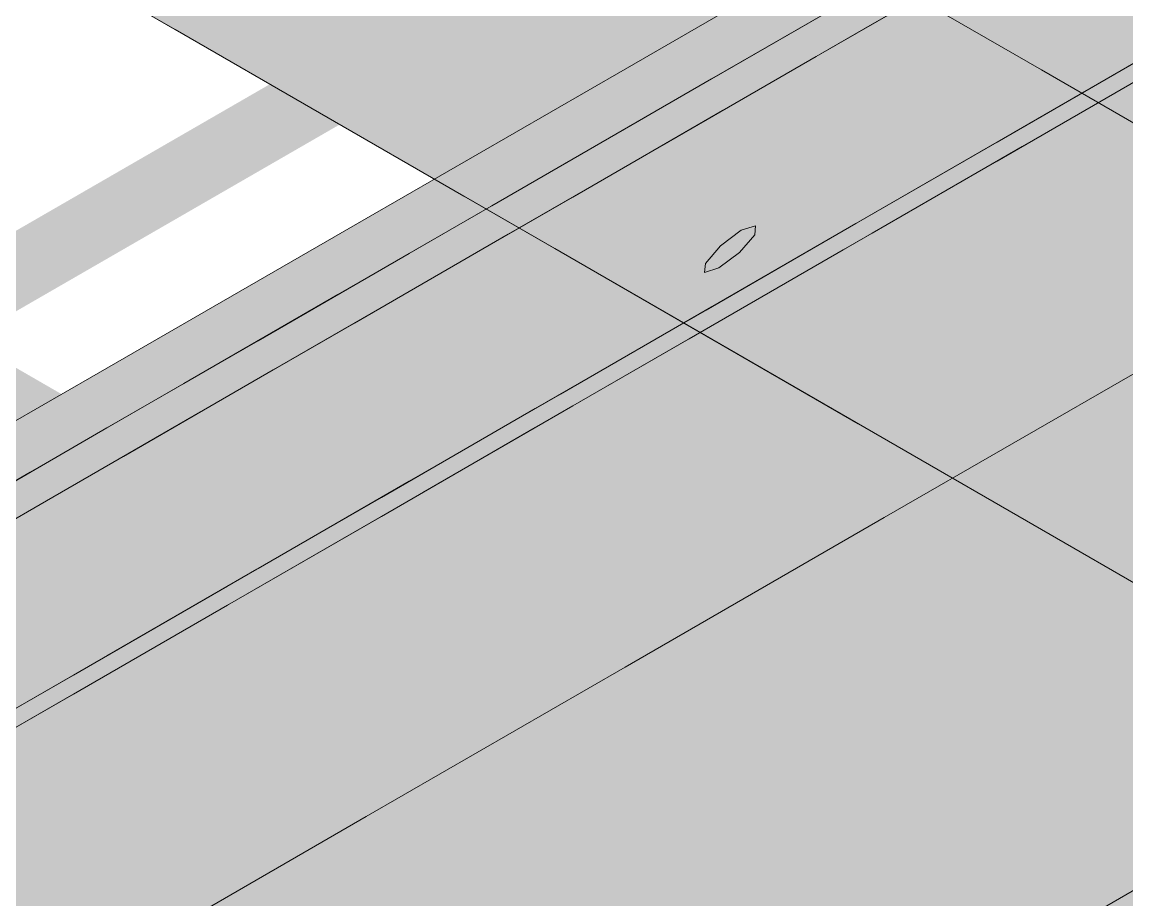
# Model space of a CAD drawing. Header units: metres. Extents: x 349021 to 349543, y 9281040 to 9281959.
# Drawn here: x 349206.9577 to 349207.1423, y 9281044.3461 to 9281044.4928 of the extents above; entities that cross this region are included whole.
import ezdxf

# ---------------------------------------------------------------- set-up
doc = ezdxf.new("R2010")
doc.units = ezdxf.units.M
doc.header["$LTSCALE"] = 0.25
doc.layers.add('ISO-3D', color=7, linetype='CONTINUOUS', lineweight=13)
doc.layers.add('ISO-3D-ARISTAS', color=250, linetype='CONTINUOUS', lineweight=13)

msp = doc.modelspace()

# ---------------------------------------------------------------- linework, layer by layer
at = {"layer": 'ISO-3D', "true_color": 0x8e8d88}
for points in [[(349207.1451, 9281044.485), (349207.10179, 9281044.46), (349207.1451, 9281044.535), (349207.10179, 9281044.51)], [(349206.9833, 9281044.49159), (349206.95918, 9281044.50552), (349206.9833, 9281044.51659), (349206.95918, 9281044.53052)], [(349207.03155, 9281044.48873), (349207.00743, 9281044.50266), (349207.03155, 9281044.51373), (349207.00743, 9281044.52766)], [(349207.0798, 9281044.48587), (349207.05568, 9281044.4998), (349207.0798, 9281044.5127), (349207.05568, 9281044.52663)], [(349207.00743, 9281044.47766), (349206.9833, 9281044.49159), (349207.00743, 9281044.50266), (349206.9833, 9281044.51659)], [(349207.05568, 9281044.4748), (349207.03155, 9281044.48873), (349207.05568, 9281044.4998), (349207.03155, 9281044.51373)], [(349207.10393, 9281044.47194), (349207.0798, 9281044.48587), (349207.10393, 9281044.49877), (349207.0798, 9281044.5127)], [(349207.10179, 9281044.46), (349207.05849, 9281044.435), (349207.10179, 9281044.51), (349207.05849, 9281044.485)], [(349207.03155, 9281044.46373), (349207.00743, 9281044.47766), (349207.03155, 9281044.48873), (349207.00743, 9281044.50266)], [(349207.0798, 9281044.46087), (349207.05568, 9281044.4748), (349207.0798, 9281044.48587), (349207.05568, 9281044.4998)], [(349207.12805, 9281044.45802), (349207.10393, 9281044.47194), (349207.12805, 9281044.48484), (349207.10393, 9281044.49877)], [(349207.05568, 9281044.4498), (349207.03155, 9281044.46373), (349207.05568, 9281044.4748), (349207.03155, 9281044.48873)], [(349207.05849, 9281044.435), (349207.01519, 9281044.41), (349207.05849, 9281044.485), (349207.01519, 9281044.46)], [(349207.10393, 9281044.44694), (349207.0798, 9281044.46087), (349207.10393, 9281044.47194), (349207.0798, 9281044.48587)], [(349207.1451, 9281044.435), (349207.10179, 9281044.41), (349207.1451, 9281044.485), (349207.10179, 9281044.46)], [(349207.15218, 9281044.44409), (349207.12805, 9281044.45802), (349207.15218, 9281044.47091), (349207.12805, 9281044.48484)], [(349207.0798, 9281044.43587), (349207.05568, 9281044.4498), (349207.0798, 9281044.46087), (349207.05568, 9281044.4748)], [(349207.12805, 9281044.43302), (349207.10393, 9281044.44694), (349207.12805, 9281044.45802), (349207.10393, 9281044.47194)], [(349207.10393, 9281044.42194), (349207.0798, 9281044.43587), (349207.10393, 9281044.44694), (349207.0798, 9281044.46087)], [(349207.01519, 9281044.41), (349206.97189, 9281044.385), (349207.01519, 9281044.46), (349206.97189, 9281044.435)], [(349207.10179, 9281044.41), (349207.05849, 9281044.385), (349207.10179, 9281044.46), (349207.05849, 9281044.435)], [(349207.15218, 9281044.41909), (349207.12805, 9281044.43302), (349207.15218, 9281044.44409), (349207.12805, 9281044.45802)], [(349207.12805, 9281044.40802), (349207.10393, 9281044.42194), (349207.12805, 9281044.43302), (349207.10393, 9281044.44694)], [(349206.97189, 9281044.385), (349206.92859, 9281044.36), (349206.97189, 9281044.435), (349206.92859, 9281044.41)], [(349207.05849, 9281044.385), (349207.01519, 9281044.36), (349207.05849, 9281044.435), (349207.01519, 9281044.41)], [(349207.1451, 9281044.4169), (349207.10179, 9281044.3919), (349207.1451, 9281044.435), (349207.10179, 9281044.41)], [(349207.1451, 9281044.385), (349207.10179, 9281044.36), (349207.1451, 9281044.435), (349207.10179, 9281044.41)], [(349207.15218, 9281044.39409), (349207.12805, 9281044.40802), (349207.15218, 9281044.41909), (349207.12805, 9281044.43302)], [(349207.1451, 9281044.37595), (349207.10179, 9281044.35095), (349207.1451, 9281044.4169), (349207.10179, 9281044.3919)], [(349207.01519, 9281044.36), (349206.97189, 9281044.335), (349207.01519, 9281044.41), (349206.97189, 9281044.385)], [(349207.10179, 9281044.3919), (349207.05849, 9281044.3669), (349207.10179, 9281044.41), (349207.05849, 9281044.385)], [(349207.10179, 9281044.36), (349207.05849, 9281044.335), (349207.10179, 9281044.41), (349207.05849, 9281044.385)], [(349207.10179, 9281044.35095), (349207.05849, 9281044.32595), (349207.10179, 9281044.3919), (349207.05849, 9281044.3669)], [(349206.97189, 9281044.335), (349206.92859, 9281044.31), (349206.97189, 9281044.385), (349206.92859, 9281044.36)], [(349207.05849, 9281044.3669), (349207.01519, 9281044.3419), (349207.05849, 9281044.385), (349207.01519, 9281044.36)], [(349207.05849, 9281044.335), (349207.01519, 9281044.31), (349207.05849, 9281044.385), (349207.01519, 9281044.36)], [(349207.1451, 9281044.335), (349207.10179, 9281044.31), (349207.1451, 9281044.385), (349207.10179, 9281044.36)], [(349207.1451, 9281044.335), (349207.10179, 9281044.31), (349207.1451, 9281044.37595), (349207.10179, 9281044.35095)], [(349207.05849, 9281044.32595), (349207.01519, 9281044.30095), (349207.05849, 9281044.3669), (349207.01519, 9281044.3419)], [(349207.01519, 9281044.3419), (349206.97189, 9281044.3169), (349207.01519, 9281044.36), (349206.97189, 9281044.335)], [(349207.01519, 9281044.31), (349206.97189, 9281044.285), (349207.01519, 9281044.36), (349206.97189, 9281044.335)], [(349207.10179, 9281044.31), (349207.05849, 9281044.285), (349207.10179, 9281044.36), (349207.05849, 9281044.335)], [(349207.10179, 9281044.31), (349207.05849, 9281044.285), (349207.10179, 9281044.35095), (349207.05849, 9281044.32595)], [(349207.14785, 9281044.31531), (349207.10454, 9281044.29031), (349207.14785, 9281044.35024), (349207.10454, 9281044.32524)]]:
    msp.add_solid(points, dxfattribs=at)
at = {"layer": 'ISO-3D', "true_color": 0x22252b}
for points in [[(349207.1487, 9281044.50645), (349207.12345, 9281044.49186), (349207.1487, 9281044.52391), (349207.12345, 9281044.50932)], [(349207.14985, 9281044.50393), (349207.12482, 9281044.48948), (349207.14985, 9281044.52139), (349207.12482, 9281044.50694)], [(349207.12345, 9281044.49186), (349207.09819, 9281044.47728), (349207.12345, 9281044.50932), (349207.09819, 9281044.49474)], [(349207.12482, 9281044.48948), (349207.09979, 9281044.47503), (349207.12482, 9281044.50694), (349207.09979, 9281044.49249)], [(349207.1487, 9281044.48898), (349207.12345, 9281044.4744), (349207.1487, 9281044.50645), (349207.12345, 9281044.49186)], [(349207.14985, 9281044.48647), (349207.12482, 9281044.47202), (349207.14985, 9281044.50393), (349207.12482, 9281044.48948)], [(349207.09819, 9281044.49474), (349207.07293, 9281044.48016), (349207.09819, 9281044.49792), (349207.07293, 9281044.48333)], [(349207.09819, 9281044.47728), (349207.07293, 9281044.4627), (349207.09819, 9281044.49474), (349207.07293, 9281044.48016)], [(349207.09979, 9281044.47503), (349207.07476, 9281044.46058), (349207.09979, 9281044.49249), (349207.07476, 9281044.47804)], [(349207.12345, 9281044.4744), (349207.09819, 9281044.45982), (349207.12345, 9281044.49186), (349207.09819, 9281044.47728)], [(349207.12482, 9281044.47202), (349207.09979, 9281044.45757), (349207.12482, 9281044.48948), (349207.09979, 9281044.47503)], [(349207.14637, 9281044.48446), (349207.12065, 9281044.46961), (349207.14637, 9281044.48764), (349207.12065, 9281044.47279)], [(349207.07293, 9281044.48016), (349207.04767, 9281044.46557), (349207.07293, 9281044.48333), (349207.04767, 9281044.46875)], [(349207.07293, 9281044.4627), (349207.04767, 9281044.44811), (349207.07293, 9281044.48016), (349207.04767, 9281044.46557)], [(349207.07476, 9281044.46058), (349207.04973, 9281044.44613), (349207.07476, 9281044.47804), (349207.04973, 9281044.46359)], [(349207.09819, 9281044.45982), (349207.07293, 9281044.44523), (349207.09819, 9281044.47728), (349207.07293, 9281044.4627)], [(349207.09979, 9281044.45757), (349207.07476, 9281044.44312), (349207.09979, 9281044.47503), (349207.07476, 9281044.46058)], [(349207.12065, 9281044.46961), (349207.09492, 9281044.45476), (349207.12065, 9281044.47279), (349207.09492, 9281044.45793)], [(349207.04767, 9281044.46557), (349207.02241, 9281044.45099), (349207.04767, 9281044.46875), (349207.02241, 9281044.45417)], [(349207.04767, 9281044.44811), (349207.02241, 9281044.43353), (349207.04767, 9281044.46557), (349207.02241, 9281044.45099)], [(349207.04973, 9281044.44613), (349207.0247, 9281044.43168), (349207.04973, 9281044.46359), (349207.0247, 9281044.44914)], [(349207.07293, 9281044.44523), (349207.04767, 9281044.43065), (349207.07293, 9281044.4627), (349207.04767, 9281044.44811)], [(349207.07476, 9281044.44312), (349207.04973, 9281044.42867), (349207.07476, 9281044.46058), (349207.04973, 9281044.44613)], [(349207.09492, 9281044.45476), (349207.0692, 9281044.43991), (349207.09492, 9281044.45793), (349207.0692, 9281044.44308)], [(349207.02241, 9281044.45099), (349206.99715, 9281044.43641), (349207.02241, 9281044.45417), (349206.99715, 9281044.43958)], [(349207.02241, 9281044.43353), (349206.99715, 9281044.41895), (349207.02241, 9281044.45099), (349206.99715, 9281044.43641)], [(349207.0247, 9281044.43168), (349206.99967, 9281044.41723), (349207.0247, 9281044.44914), (349206.99967, 9281044.43469)], [(349207.04767, 9281044.43065), (349207.02241, 9281044.41607), (349207.04767, 9281044.44811), (349207.02241, 9281044.43353)], [(349207.04973, 9281044.42867), (349207.0247, 9281044.41421), (349207.04973, 9281044.44613), (349207.0247, 9281044.43168)], [(349207.0692, 9281044.43991), (349207.04347, 9281044.42505), (349207.0692, 9281044.44308), (349207.04347, 9281044.42823)], [(349206.99715, 9281044.43641), (349206.97189, 9281044.42182), (349206.99715, 9281044.43958), (349206.97189, 9281044.425)], [(349206.99715, 9281044.41895), (349206.97189, 9281044.40436), (349206.99715, 9281044.43641), (349206.97189, 9281044.42182)], [(349206.99967, 9281044.41723), (349206.97464, 9281044.40277), (349206.99967, 9281044.43469), (349206.97464, 9281044.42024)], [(349207.02241, 9281044.41607), (349206.99715, 9281044.40148), (349207.02241, 9281044.43353), (349206.99715, 9281044.41895)], [(349207.0247, 9281044.41421), (349206.99967, 9281044.39976), (349207.0247, 9281044.43168), (349206.99967, 9281044.41723)], [(349207.04347, 9281044.42505), (349207.01775, 9281044.4102), (349207.04347, 9281044.42823), (349207.01775, 9281044.41338)], [(349206.97189, 9281044.42182), (349206.94663, 9281044.40724), (349206.97189, 9281044.425), (349206.94663, 9281044.41042)], [(349206.97189, 9281044.40436), (349206.94663, 9281044.38978), (349206.97189, 9281044.42182), (349206.94663, 9281044.40724)], [(349206.97464, 9281044.40277), (349206.94961, 9281044.38832), (349206.97464, 9281044.42024), (349206.94961, 9281044.40579)], [(349206.99715, 9281044.40148), (349206.97189, 9281044.3869), (349206.99715, 9281044.41895), (349206.97189, 9281044.40436)], [(349206.99967, 9281044.39976), (349206.97464, 9281044.38531), (349206.99967, 9281044.41723), (349206.97464, 9281044.40277)], [(349207.01775, 9281044.4102), (349206.99202, 9281044.39535), (349207.01775, 9281044.41338), (349206.99202, 9281044.39852)], [(349206.97189, 9281044.3869), (349206.94663, 9281044.37232), (349206.97189, 9281044.40436), (349206.94663, 9281044.38978)], [(349206.97464, 9281044.38531), (349206.94961, 9281044.37086), (349206.97464, 9281044.40277), (349206.94961, 9281044.38832)], [(349206.99202, 9281044.39535), (349206.9663, 9281044.3805), (349206.99202, 9281044.39852), (349206.9663, 9281044.38367)], [(349206.9663, 9281044.3805), (349206.94057, 9281044.36564), (349206.9663, 9281044.38367), (349206.94057, 9281044.36882)]]:
    msp.add_solid(points, dxfattribs=at)
at = {"layer": 'ISO-3D', "true_color": 0xb0aea8}
for points in [[(349207.20283, 9281044.50167), (349207.15953, 9281044.47667), (349207.17396, 9281044.51833), (349207.13066, 9281044.49333)], [(349207.13066, 9281044.49333), (349207.08736, 9281044.46833), (349207.10179, 9281044.51), (349207.05849, 9281044.485)], [(349207.15953, 9281044.47667), (349207.11623, 9281044.45167), (349207.13066, 9281044.49333), (349207.08736, 9281044.46833)], [(349207.08736, 9281044.46833), (349207.04406, 9281044.44333), (349207.05849, 9281044.485), (349207.01519, 9281044.46)], [(349207.1884, 9281044.46), (349207.1451, 9281044.435), (349207.15953, 9281044.47667), (349207.11623, 9281044.45167)], [(349207.11623, 9281044.45167), (349207.07293, 9281044.42667), (349207.08736, 9281044.46833), (349207.04406, 9281044.44333)], [(349207.04406, 9281044.44333), (349207.00076, 9281044.41833), (349207.01519, 9281044.46), (349206.97189, 9281044.435)], [(349207.1451, 9281044.435), (349207.10179, 9281044.41), (349207.11623, 9281044.45167), (349207.07293, 9281044.42667)], [(349207.07293, 9281044.42667), (349207.02963, 9281044.40167), (349207.04406, 9281044.44333), (349207.00076, 9281044.41833)], [(349207.00076, 9281044.41833), (349206.95746, 9281044.39333), (349206.97189, 9281044.435), (349206.92859, 9281044.41)], [(349207.10179, 9281044.41), (349207.05849, 9281044.385), (349207.07293, 9281044.42667), (349207.02963, 9281044.40167)], [(349207.02963, 9281044.40167), (349206.98632, 9281044.37667), (349207.00076, 9281044.41833), (349206.95746, 9281044.39333)], [(349207.05849, 9281044.385), (349207.01519, 9281044.36), (349207.02963, 9281044.40167), (349206.98632, 9281044.37667)], [(349206.98632, 9281044.37667), (349206.94302, 9281044.35167), (349206.95746, 9281044.39333), (349206.91416, 9281044.36833)], [(349207.01519, 9281044.36), (349206.97189, 9281044.335), (349206.98632, 9281044.37667), (349206.94302, 9281044.35167)], [(349207.19189, 9281044.34074), (349207.15033, 9281044.31675), (349207.16164, 9281044.3582), (349207.12009, 9281044.33421)], [(349206.97189, 9281044.335), (349206.92859, 9281044.31), (349206.94302, 9281044.35167), (349206.89972, 9281044.32667)]]:
    msp.add_solid(points, dxfattribs=at)
at = {"layer": 'ISO-3D', "true_color": 0x9e9c96}
for points in [[(349207.02135, 9281044.49891), (349206.99598, 9281044.48427), (349206.99598, 9281044.51355), (349206.97062, 9281044.49891)], [(349207.07208, 9281044.49891), (349207.04671, 9281044.48427), (349207.04671, 9281044.51355), (349207.02135, 9281044.49891)], [(349207.12281, 9281044.49891), (349207.09744, 9281044.48427), (349207.09744, 9281044.51355), (349207.07208, 9281044.49891)], [(349207.15276, 9281044.49911), (349207.12805, 9281044.48484), (349207.12864, 9281044.51304), (349207.10393, 9281044.49877)], [(349207.17354, 9281044.49891), (349207.14817, 9281044.48427), (349207.14817, 9281044.51355), (349207.12281, 9281044.49891)], [(349207.04671, 9281044.48427), (349207.02135, 9281044.46962), (349207.02135, 9281044.49891), (349206.99598, 9281044.48427)], [(349207.09744, 9281044.48427), (349207.07208, 9281044.46962), (349207.07208, 9281044.49891), (349207.04671, 9281044.48427)], [(349207.14817, 9281044.48427), (349207.12281, 9281044.46962), (349207.12281, 9281044.49891), (349207.09744, 9281044.48427)], [(349207.17689, 9281044.48518), (349207.15218, 9281044.47091), (349207.15276, 9281044.49911), (349207.12805, 9281044.48484)], [(349207.07208, 9281044.46962), (349207.04671, 9281044.45498), (349207.04671, 9281044.48427), (349207.02135, 9281044.46962)], [(349207.12281, 9281044.46962), (349207.09744, 9281044.45498), (349207.09744, 9281044.48427), (349207.07208, 9281044.46962)], [(349207.17354, 9281044.46962), (349207.14817, 9281044.45498), (349207.14817, 9281044.48427), (349207.12281, 9281044.46962)], [(349207.09744, 9281044.45498), (349207.07208, 9281044.44033), (349207.07208, 9281044.46962), (349207.04671, 9281044.45498)], [(349207.14817, 9281044.45498), (349207.12281, 9281044.44033), (349207.12281, 9281044.46962), (349207.09744, 9281044.45498)], [(349207.12281, 9281044.44033), (349207.09744, 9281044.42569), (349207.09744, 9281044.45498), (349207.07208, 9281044.44033)], [(349207.17354, 9281044.44033), (349207.14817, 9281044.42569), (349207.14817, 9281044.45498), (349207.12281, 9281044.44033)], [(349207.14817, 9281044.42569), (349207.12281, 9281044.41104), (349207.12281, 9281044.44033), (349207.09744, 9281044.42569)], [(349207.17354, 9281044.41104), (349207.14817, 9281044.3964), (349207.14817, 9281044.42569), (349207.12281, 9281044.41104)]]:
    msp.add_solid(points, dxfattribs=at)
at = {"layer": 'ISO-3D', "true_color": 0x2b2e35}
for points in [[(349207.1721, 9281044.50249), (349207.14637, 9281044.48764), (349207.1556, 9281044.51202), (349207.12988, 9281044.49716)], [(349207.12988, 9281044.49716), (349207.10415, 9281044.48231), (349207.11338, 9281044.50669), (349207.08765, 9281044.49184)], [(349207.1721, 9281044.49932), (349207.14637, 9281044.48446), (349207.15698, 9281044.50805), (349207.13125, 9281044.49319)], [(349207.13125, 9281044.49319), (349207.10553, 9281044.47834), (349207.11613, 9281044.50193), (349207.0904, 9281044.48707)], [(349207.14637, 9281044.48764), (349207.12065, 9281044.47279), (349207.12988, 9281044.49716), (349207.10415, 9281044.48231)], [(349207.14637, 9281044.48446), (349207.12065, 9281044.46961), (349207.13125, 9281044.49319), (349207.10553, 9281044.47834)], [(349207.10415, 9281044.48231), (349207.07843, 9281044.46746), (349207.08765, 9281044.49184), (349207.06193, 9281044.47698)], [(349207.10553, 9281044.47834), (349207.0798, 9281044.46349), (349207.0904, 9281044.48707), (349207.06468, 9281044.47222)], [(349207.14985, 9281044.48647), (349207.12482, 9281044.47202), (349207.1471, 9281044.48806), (349207.12207, 9281044.47361)], [(349207.12065, 9281044.47279), (349207.09492, 9281044.45793), (349207.10415, 9281044.48231), (349207.07843, 9281044.46746)], [(349207.12065, 9281044.46961), (349207.09492, 9281044.45476), (349207.10553, 9281044.47834), (349207.0798, 9281044.46349)], [(349207.07843, 9281044.46746), (349207.0527, 9281044.45261), (349207.06193, 9281044.47698), (349207.0362, 9281044.46213)], [(349207.12482, 9281044.47202), (349207.09979, 9281044.45757), (349207.12207, 9281044.47361), (349207.09704, 9281044.45916)], [(349207.0798, 9281044.46349), (349207.05408, 9281044.44864), (349207.06468, 9281044.47222), (349207.03895, 9281044.45737)], [(349207.09492, 9281044.45793), (349207.0692, 9281044.44308), (349207.07843, 9281044.46746), (349207.0527, 9281044.45261)], [(349207.09492, 9281044.45476), (349207.0692, 9281044.43991), (349207.0798, 9281044.46349), (349207.05408, 9281044.44864)], [(349207.0527, 9281044.45261), (349207.02698, 9281044.43775), (349207.0362, 9281044.46213), (349207.01048, 9281044.44728)], [(349207.09979, 9281044.45757), (349207.07476, 9281044.44312), (349207.09704, 9281044.45916), (349207.07201, 9281044.4447)], [(349207.05408, 9281044.44864), (349207.02835, 9281044.43378), (349207.03895, 9281044.45737), (349207.01323, 9281044.44252)], [(349207.0692, 9281044.44308), (349207.04347, 9281044.42823), (349207.0527, 9281044.45261), (349207.02698, 9281044.43775)], [(349207.0692, 9281044.43991), (349207.04347, 9281044.42505), (349207.05408, 9281044.44864), (349207.02835, 9281044.43378)], [(349207.02698, 9281044.43775), (349207.00125, 9281044.4229), (349207.01048, 9281044.44728), (349206.98475, 9281044.43243)], [(349207.07476, 9281044.44312), (349207.04973, 9281044.42867), (349207.07201, 9281044.4447), (349207.04698, 9281044.43025)], [(349207.02835, 9281044.43378), (349207.00263, 9281044.41893), (349207.01323, 9281044.44252), (349206.9875, 9281044.42766)], [(349207.04347, 9281044.42823), (349207.01775, 9281044.41338), (349207.02698, 9281044.43775), (349207.00125, 9281044.4229)], [(349207.04347, 9281044.42505), (349207.01775, 9281044.4102), (349207.02835, 9281044.43378), (349207.00263, 9281044.41893)], [(349207.00125, 9281044.4229), (349206.97553, 9281044.40805), (349206.98475, 9281044.43243), (349206.95903, 9281044.41757)], [(349207.04973, 9281044.42867), (349207.0247, 9281044.41421), (349207.04698, 9281044.43025), (349207.02195, 9281044.4158)], [(349207.00263, 9281044.41893), (349206.9769, 9281044.40408), (349206.9875, 9281044.42766), (349206.96178, 9281044.41281)], [(349207.01775, 9281044.41338), (349206.99202, 9281044.39852), (349207.00125, 9281044.4229), (349206.97553, 9281044.40805)], [(349207.01775, 9281044.4102), (349206.99202, 9281044.39535), (349207.00263, 9281044.41893), (349206.9769, 9281044.40408)], [(349206.97553, 9281044.40805), (349206.9498, 9281044.3932), (349206.95903, 9281044.41757), (349206.9333, 9281044.40272)], [(349207.0247, 9281044.41421), (349206.99967, 9281044.39976), (349207.02195, 9281044.4158), (349206.99692, 9281044.40135)], [(349206.9769, 9281044.40408), (349206.95118, 9281044.38923), (349206.96178, 9281044.41281), (349206.93605, 9281044.39796)], [(349206.99202, 9281044.39852), (349206.9663, 9281044.38367), (349206.97553, 9281044.40805), (349206.9498, 9281044.3932)], [(349206.99202, 9281044.39535), (349206.9663, 9281044.3805), (349206.9769, 9281044.40408), (349206.95118, 9281044.38923)], [(349206.99967, 9281044.39976), (349206.97464, 9281044.38531), (349206.99692, 9281044.40135), (349206.97189, 9281044.3869)], [(349206.9663, 9281044.38367), (349206.94057, 9281044.36882), (349206.9498, 9281044.3932), (349206.92408, 9281044.37834)], [(349206.9663, 9281044.3805), (349206.94057, 9281044.36564), (349206.95118, 9281044.38923), (349206.92545, 9281044.37438)], [(349206.97464, 9281044.38531), (349206.94961, 9281044.37086), (349206.97189, 9281044.3869), (349206.94686, 9281044.37245)]]:
    msp.add_solid(points, dxfattribs=at)
at = {"layer": 'ISO-3D', "true_color": 0x6c452d}
for points in [[(349207.04675, 9281044.48304), (349207.04384, 9281044.48275), (349207.00545, 9281044.50688), (349207.00254, 9281044.5066)], [(349207.04092, 9281044.47294), (349207.04384, 9281044.47322), (349206.99962, 9281044.49678), (349207.00254, 9281044.49707)], [(349207.08806, 9281044.45919), (349207.08514, 9281044.4589), (349207.04675, 9281044.48304), (349207.04384, 9281044.48275)], [(349207.08222, 9281044.44909), (349207.08514, 9281044.44938), (349207.04092, 9281044.47294), (349207.04384, 9281044.47322)], [(349207.12936, 9281044.43535), (349207.12644, 9281044.43506), (349207.08806, 9281044.45919), (349207.08514, 9281044.4589)], [(349206.96015, 9281044.43304), (349206.95724, 9281044.43275), (349206.91885, 9281044.45688), (349206.91593, 9281044.4566)], [(349207.12353, 9281044.42524), (349207.12644, 9281044.42553), (349207.08222, 9281044.44909), (349207.08514, 9281044.44938)], [(349207.17066, 9281044.4115), (349207.16775, 9281044.41121), (349207.12936, 9281044.43535), (349207.12644, 9281044.43506)], [(349207.00145, 9281044.40919), (349206.99854, 9281044.4089), (349206.96015, 9281044.43304), (349206.95724, 9281044.43275)], [(349207.16483, 9281044.4014), (349207.16775, 9281044.40169), (349207.12353, 9281044.42524), (349207.12644, 9281044.42553)], [(349206.99562, 9281044.39909), (349206.99854, 9281044.39938), (349206.95432, 9281044.42294), (349206.95724, 9281044.42322)], [(349207.04276, 9281044.38535), (349207.03984, 9281044.38506), (349207.00145, 9281044.40919), (349206.99854, 9281044.4089)], [(349207.03692, 9281044.37524), (349207.03984, 9281044.37553), (349206.99562, 9281044.39909), (349206.99854, 9281044.39938)], [(349207.08406, 9281044.3615), (349207.08114, 9281044.36121), (349207.04276, 9281044.38535), (349207.03984, 9281044.38506)], [(349207.07823, 9281044.3514), (349207.08114, 9281044.35169), (349207.03692, 9281044.37524), (349207.03984, 9281044.37553)], [(349207.12536, 9281044.33765), (349207.12245, 9281044.33736), (349207.08406, 9281044.3615), (349207.08114, 9281044.36121)], [(349207.11953, 9281044.32755), (349207.12245, 9281044.32784), (349207.07823, 9281044.3514), (349207.08114, 9281044.35169)]]:
    msp.add_solid(points, dxfattribs=at)
at = {"layer": 'ISO-3D', "true_color": 0x5c3b26}
for points in [[(349207.04796, 9281044.48037), (349207.04675, 9281044.48304), (349207.00666, 9281044.50421), (349207.00545, 9281044.50688)], [(349207.03971, 9281044.47561), (349207.04092, 9281044.47294), (349206.99841, 9281044.49945), (349206.99962, 9281044.49678)], [(349207.08927, 9281044.45652), (349207.08806, 9281044.45919), (349207.04796, 9281044.48037), (349207.04675, 9281044.48304)], [(349207.08102, 9281044.45176), (349207.08222, 9281044.44909), (349207.03971, 9281044.47561), (349207.04092, 9281044.47294)], [(349207.13057, 9281044.43268), (349207.12936, 9281044.43535), (349207.08927, 9281044.45652), (349207.08806, 9281044.45919)], [(349206.96136, 9281044.43037), (349206.96015, 9281044.43304), (349206.92006, 9281044.45421), (349206.91885, 9281044.45688)], [(349207.12232, 9281044.42791), (349207.12353, 9281044.42524), (349207.08102, 9281044.45176), (349207.08222, 9281044.44909)], [(349207.17187, 9281044.40883), (349207.17066, 9281044.4115), (349207.13057, 9281044.43268), (349207.12936, 9281044.43535)], [(349207.00266, 9281044.40652), (349207.00145, 9281044.40919), (349206.96136, 9281044.43037), (349206.96015, 9281044.43304)], [(349207.16362, 9281044.40407), (349207.16483, 9281044.4014), (349207.12232, 9281044.42791), (349207.12353, 9281044.42524)], [(349206.99441, 9281044.40176), (349206.99562, 9281044.39909), (349206.95311, 9281044.42561), (349206.95432, 9281044.42294)], [(349207.04397, 9281044.38268), (349207.04276, 9281044.38535), (349207.00266, 9281044.40652), (349207.00145, 9281044.40919)], [(349207.03572, 9281044.37791), (349207.03692, 9281044.37524), (349206.99441, 9281044.40176), (349206.99562, 9281044.39909)], [(349207.08527, 9281044.35883), (349207.08406, 9281044.3615), (349207.04397, 9281044.38268), (349207.04276, 9281044.38535)], [(349207.07702, 9281044.35407), (349207.07823, 9281044.3514), (349207.03572, 9281044.37791), (349207.03692, 9281044.37524)], [(349207.12657, 9281044.33498), (349207.12536, 9281044.33765), (349207.08527, 9281044.35883), (349207.08406, 9281044.3615)], [(349207.11832, 9281044.33022), (349207.11953, 9281044.32755), (349207.07702, 9281044.35407), (349207.07823, 9281044.3514)]]:
    msp.add_solid(points, dxfattribs=at)
at = {"layer": 'ISO-3D', "true_color": 0x845437}
for points in [[(349207.04384, 9281044.48275), (349207.04092, 9281044.47967), (349207.00254, 9281044.5066), (349206.99962, 9281044.50352)], [(349207.04384, 9281044.47322), (349207.04675, 9281044.4763), (349207.00254, 9281044.49707), (349207.00545, 9281044.50015)], [(349207.08514, 9281044.4589), (349207.08222, 9281044.45582), (349207.04384, 9281044.48275), (349207.04092, 9281044.47967)], [(349207.08514, 9281044.44938), (349207.08806, 9281044.45246), (349207.04384, 9281044.47322), (349207.04675, 9281044.4763)], [(349207.12644, 9281044.43506), (349207.12353, 9281044.43198), (349207.08514, 9281044.4589), (349207.08222, 9281044.45582)], [(349207.12644, 9281044.42553), (349207.12936, 9281044.42861), (349207.08514, 9281044.44938), (349207.08806, 9281044.45246)], [(349206.95724, 9281044.42322), (349206.96015, 9281044.4263), (349206.91593, 9281044.44707), (349206.91885, 9281044.45015)], [(349207.16775, 9281044.41121), (349207.16483, 9281044.40813), (349207.12644, 9281044.43506), (349207.12353, 9281044.43198)], [(349206.99854, 9281044.4089), (349206.99562, 9281044.40582), (349206.95724, 9281044.43275), (349206.95432, 9281044.42967)], [(349207.16775, 9281044.40169), (349207.17066, 9281044.40476), (349207.12644, 9281044.42553), (349207.12936, 9281044.42861)], [(349206.99854, 9281044.39938), (349207.00145, 9281044.40246), (349206.95724, 9281044.42322), (349206.96015, 9281044.4263)], [(349207.03984, 9281044.38506), (349207.03692, 9281044.38198), (349206.99854, 9281044.4089), (349206.99562, 9281044.40582)], [(349207.03984, 9281044.37553), (349207.04276, 9281044.37861), (349206.99854, 9281044.39938), (349207.00145, 9281044.40246)], [(349207.08114, 9281044.36121), (349207.07823, 9281044.35813), (349207.03984, 9281044.38506), (349207.03692, 9281044.38198)], [(349207.08114, 9281044.35169), (349207.08406, 9281044.35476), (349207.03984, 9281044.37553), (349207.04276, 9281044.37861)], [(349207.12245, 9281044.33736), (349207.11953, 9281044.33429), (349207.08114, 9281044.36121), (349207.07823, 9281044.35813)], [(349207.12245, 9281044.32784), (349207.12536, 9281044.33092), (349207.08114, 9281044.35169), (349207.08406, 9281044.35476)]]:
    msp.add_solid(points, dxfattribs=at)
at = {"layer": 'ISO-3D', "true_color": 0x513422}
for points in [[(349207.03572, 9281044.50161), (349207.03692, 9281044.50428), (349206.99441, 9281044.47777), (349206.99562, 9281044.48044)], [(349207.04397, 9281044.49685), (349207.04276, 9281044.49418), (349207.00266, 9281044.473), (349207.00145, 9281044.47033)], [(349206.99441, 9281044.47777), (349206.99562, 9281044.48044), (349206.95311, 9281044.45392), (349206.95432, 9281044.45659)], [(349207.16362, 9281044.47546), (349207.16483, 9281044.47813), (349207.12232, 9281044.45161), (349207.12353, 9281044.45428)], [(349207.00266, 9281044.473), (349207.00145, 9281044.47033), (349206.96136, 9281044.44916), (349206.96015, 9281044.44649)], [(349207.17187, 9281044.4707), (349207.17066, 9281044.46803), (349207.13057, 9281044.44685), (349207.12936, 9281044.44418)], [(349207.12232, 9281044.45161), (349207.12353, 9281044.45428), (349207.08102, 9281044.42777), (349207.08222, 9281044.43044)], [(349206.96136, 9281044.44916), (349206.96015, 9281044.44649), (349206.92006, 9281044.42531), (349206.91885, 9281044.42264)], [(349207.13057, 9281044.44685), (349207.12936, 9281044.44418), (349207.08927, 9281044.423), (349207.08806, 9281044.42033)], [(349207.08102, 9281044.42777), (349207.08222, 9281044.43044), (349207.03971, 9281044.40392), (349207.04092, 9281044.40659)], [(349207.08927, 9281044.423), (349207.08806, 9281044.42033), (349207.04796, 9281044.39916), (349207.04675, 9281044.39649)], [(349207.03971, 9281044.40392), (349207.04092, 9281044.40659), (349206.99841, 9281044.38007), (349206.99962, 9281044.38274)], [(349207.04796, 9281044.39916), (349207.04675, 9281044.39649), (349207.00666, 9281044.37531), (349207.00545, 9281044.37264)], [(349206.99841, 9281044.38007), (349206.99962, 9281044.38274), (349206.95711, 9281044.35623), (349206.95832, 9281044.3589)], [(349207.16762, 9281044.37777), (349207.16883, 9281044.38044), (349207.12632, 9281044.35392), (349207.12752, 9281044.35659)], [(349207.00666, 9281044.37531), (349207.00545, 9281044.37264), (349206.96536, 9281044.35146), (349206.96415, 9281044.34879)], [(349207.17587, 9281044.373), (349207.17466, 9281044.37033), (349207.13456, 9281044.34916), (349207.13336, 9281044.34649)], [(349206.95711, 9281044.35623), (349206.95832, 9281044.3589), (349206.91581, 9281044.33238), (349206.91701, 9281044.33505)], [(349207.12632, 9281044.35392), (349207.12752, 9281044.35659), (349207.08501, 9281044.33007), (349207.08622, 9281044.33274)], [(349206.96536, 9281044.35146), (349206.96415, 9281044.34879), (349206.92405, 9281044.32762), (349206.92285, 9281044.32495)], [(349207.13456, 9281044.34916), (349207.13336, 9281044.34649), (349207.09326, 9281044.32531), (349207.09205, 9281044.32264)]]:
    msp.add_solid(points, dxfattribs=at)
at = {"layer": 'ISO-3D', "true_color": 0x70482f}
for points in [[(349207.03692, 9281044.50428), (349207.03984, 9281044.50399), (349206.99562, 9281044.48044), (349206.99854, 9281044.48015)], [(349207.04276, 9281044.49418), (349207.03984, 9281044.49447), (349207.00145, 9281044.47033), (349206.99854, 9281044.47062)], [(349206.99562, 9281044.48044), (349206.99854, 9281044.48015), (349206.95432, 9281044.45659), (349206.95724, 9281044.4563)], [(349207.16483, 9281044.47813), (349207.16775, 9281044.47784), (349207.12353, 9281044.45428), (349207.12644, 9281044.45399)], [(349207.00145, 9281044.47033), (349206.99854, 9281044.47062), (349206.96015, 9281044.44649), (349206.95724, 9281044.44678)], [(349207.17066, 9281044.46803), (349207.16775, 9281044.46831), (349207.12936, 9281044.44418), (349207.12644, 9281044.44447)], [(349207.12353, 9281044.45428), (349207.12644, 9281044.45399), (349207.08222, 9281044.43044), (349207.08514, 9281044.43015)], [(349206.96015, 9281044.44649), (349206.95724, 9281044.44678), (349206.91885, 9281044.42264), (349206.91593, 9281044.42293)], [(349207.12936, 9281044.44418), (349207.12644, 9281044.44447), (349207.08806, 9281044.42033), (349207.08514, 9281044.42062)], [(349207.08222, 9281044.43044), (349207.08514, 9281044.43015), (349207.04092, 9281044.40659), (349207.04384, 9281044.4063)], [(349207.08806, 9281044.42033), (349207.08514, 9281044.42062), (349207.04675, 9281044.39649), (349207.04384, 9281044.39678)], [(349207.04092, 9281044.40659), (349207.04384, 9281044.4063), (349206.99962, 9281044.38274), (349207.00254, 9281044.38245)], [(349207.04675, 9281044.39649), (349207.04384, 9281044.39678), (349207.00545, 9281044.37264), (349207.00254, 9281044.37293)], [(349206.99962, 9281044.38274), (349207.00254, 9281044.38245), (349206.95832, 9281044.3589), (349206.96123, 9281044.35861)], [(349207.16883, 9281044.38044), (349207.17174, 9281044.38015), (349207.12752, 9281044.35659), (349207.13044, 9281044.3563)], [(349207.00545, 9281044.37264), (349207.00254, 9281044.37293), (349206.96415, 9281044.34879), (349206.96123, 9281044.34908)], [(349207.17466, 9281044.37033), (349207.17174, 9281044.37062), (349207.13336, 9281044.34649), (349207.13044, 9281044.34678)], [(349206.95832, 9281044.3589), (349206.96123, 9281044.35861), (349206.91701, 9281044.33505), (349206.91993, 9281044.33476)], [(349207.12752, 9281044.35659), (349207.13044, 9281044.3563), (349207.08622, 9281044.33274), (349207.08914, 9281044.33245)], [(349206.96415, 9281044.34879), (349206.96123, 9281044.34908), (349206.92285, 9281044.32495), (349206.91993, 9281044.32524)], [(349207.13336, 9281044.34649), (349207.13044, 9281044.34678), (349207.09205, 9281044.32264), (349207.08914, 9281044.32293)]]:
    msp.add_solid(points, dxfattribs=at)
at = {"layer": 'ISO-3D', "true_color": 0x7e5035}
for points in [[(349207.04092, 9281044.47967), (349207.03971, 9281044.47561), (349206.99962, 9281044.50352), (349206.99841, 9281044.49945)], [(349207.04675, 9281044.4763), (349207.04796, 9281044.48037), (349207.00545, 9281044.50015), (349207.00666, 9281044.50421)], [(349207.08222, 9281044.45582), (349207.08102, 9281044.45176), (349207.04092, 9281044.47967), (349207.03971, 9281044.47561)], [(349207.08806, 9281044.45246), (349207.08927, 9281044.45652), (349207.04675, 9281044.4763), (349207.04796, 9281044.48037)], [(349207.12353, 9281044.43198), (349207.12232, 9281044.42791), (349207.08222, 9281044.45582), (349207.08102, 9281044.45176)], [(349207.12936, 9281044.42861), (349207.13057, 9281044.43268), (349207.08806, 9281044.45246), (349207.08927, 9281044.45652)], [(349206.96015, 9281044.4263), (349206.96136, 9281044.43037), (349206.91885, 9281044.45015), (349206.92006, 9281044.45421)], [(349207.16483, 9281044.40813), (349207.16362, 9281044.40407), (349207.12353, 9281044.43198), (349207.12232, 9281044.42791)], [(349207.17066, 9281044.40476), (349207.17187, 9281044.40883), (349207.12936, 9281044.42861), (349207.13057, 9281044.43268)], [(349206.99562, 9281044.40582), (349206.99441, 9281044.40176), (349206.95432, 9281044.42967), (349206.95311, 9281044.42561)], [(349207.00145, 9281044.40246), (349207.00266, 9281044.40652), (349206.96015, 9281044.4263), (349206.96136, 9281044.43037)], [(349207.03692, 9281044.38198), (349207.03572, 9281044.37791), (349206.99562, 9281044.40582), (349206.99441, 9281044.40176)], [(349207.04276, 9281044.37861), (349207.04397, 9281044.38268), (349207.00145, 9281044.40246), (349207.00266, 9281044.40652)], [(349207.07823, 9281044.35813), (349207.07702, 9281044.35407), (349207.03692, 9281044.38198), (349207.03572, 9281044.37791)], [(349207.08406, 9281044.35476), (349207.08527, 9281044.35883), (349207.04276, 9281044.37861), (349207.04397, 9281044.38268)], [(349207.11953, 9281044.33429), (349207.11832, 9281044.33022), (349207.07823, 9281044.35813), (349207.07702, 9281044.35407)], [(349207.12536, 9281044.33092), (349207.12657, 9281044.33498), (349207.08406, 9281044.35476), (349207.08527, 9281044.35883)]]:
    msp.add_solid(points, dxfattribs=at)
at = {"layer": 'ISO-3D', "true_color": 0x805135}
for points in [[(349207.03984, 9281044.50399), (349207.04276, 9281044.50091), (349206.99854, 9281044.48015), (349207.00145, 9281044.47707)], [(349207.03984, 9281044.49447), (349207.03692, 9281044.49755), (349206.99854, 9281044.47062), (349206.99562, 9281044.4737)], [(349206.99854, 9281044.48015), (349207.00145, 9281044.47707), (349206.95724, 9281044.4563), (349206.96015, 9281044.45322)], [(349207.16775, 9281044.47784), (349207.17066, 9281044.47476), (349207.12644, 9281044.45399), (349207.12936, 9281044.45091)], [(349206.99854, 9281044.47062), (349206.99562, 9281044.4737), (349206.95724, 9281044.44678), (349206.95432, 9281044.44985)], [(349207.16775, 9281044.46831), (349207.16483, 9281044.47139), (349207.12644, 9281044.44447), (349207.12353, 9281044.44755)], [(349206.95724, 9281044.4563), (349206.96015, 9281044.45322), (349206.91593, 9281044.43245), (349206.91885, 9281044.42938)], [(349207.12644, 9281044.45399), (349207.12936, 9281044.45091), (349207.08514, 9281044.43015), (349207.08806, 9281044.42707)], [(349207.12644, 9281044.44447), (349207.12353, 9281044.44755), (349207.08514, 9281044.42062), (349207.08222, 9281044.4237)], [(349207.08514, 9281044.43015), (349207.08806, 9281044.42707), (349207.04384, 9281044.4063), (349207.04675, 9281044.40322)], [(349207.08514, 9281044.42062), (349207.08222, 9281044.4237), (349207.04384, 9281044.39678), (349207.04092, 9281044.39985)], [(349207.04384, 9281044.4063), (349207.04675, 9281044.40322), (349207.00254, 9281044.38245), (349207.00545, 9281044.37938)], [(349207.04384, 9281044.39678), (349207.04092, 9281044.39985), (349207.00254, 9281044.37293), (349206.99962, 9281044.37601)], [(349207.00254, 9281044.38245), (349207.00545, 9281044.37938), (349206.96123, 9281044.35861), (349206.96415, 9281044.35553)], [(349207.17174, 9281044.38015), (349207.17466, 9281044.37707), (349207.13044, 9281044.3563), (349207.13336, 9281044.35322)], [(349207.00254, 9281044.37293), (349206.99962, 9281044.37601), (349206.96123, 9281044.34908), (349206.95832, 9281044.35216)], [(349207.17174, 9281044.37062), (349207.16883, 9281044.3737), (349207.13044, 9281044.34678), (349207.12752, 9281044.34985)], [(349206.96123, 9281044.35861), (349206.96415, 9281044.35553), (349206.91993, 9281044.33476), (349206.92285, 9281044.33168)], [(349207.13044, 9281044.3563), (349207.13336, 9281044.35322), (349207.08914, 9281044.33245), (349207.09205, 9281044.32938)], [(349206.96123, 9281044.34908), (349206.95832, 9281044.35216), (349206.91993, 9281044.32524), (349206.91701, 9281044.32832)], [(349207.13044, 9281044.34678), (349207.12752, 9281044.34985), (349207.08914, 9281044.32293), (349207.08622, 9281044.32601)]]:
    msp.add_solid(points, dxfattribs=at)
at = {"layer": 'ISO-3D', "true_color": 0x70472f}
for points in [[(349207.08027, 9281044.45879), (349207.0779, 9281044.45803), (349207.04233, 9281044.5032), (349207.03996, 9281044.50243)], [(349207.07177, 9281044.45097), (349207.07414, 9281044.45173), (349207.03383, 9281044.49538), (349207.0362, 9281044.49614)]]:
    msp.add_solid(points, dxfattribs=at)
at = {"layer": 'ISO-3D', "true_color": 0x5a3926}
for points in [[(349207.08014, 9281044.45726), (349207.08027, 9281044.45879), (349207.0422, 9281044.50167), (349207.04233, 9281044.5032)], [(349207.0719, 9281044.4525), (349207.07177, 9281044.45097), (349207.03396, 9281044.4969), (349207.03383, 9281044.49538)]]:
    msp.add_solid(points, dxfattribs=at)
at = {"layer": 'ISO-3D', "true_color": 0x734930}
for points in [[(349207.03692, 9281044.49755), (349207.03572, 9281044.50161), (349206.99562, 9281044.4737), (349206.99441, 9281044.47777)], [(349207.04276, 9281044.50091), (349207.04397, 9281044.49685), (349207.00145, 9281044.47707), (349207.00266, 9281044.473)], [(349206.99562, 9281044.4737), (349206.99441, 9281044.47777), (349206.95432, 9281044.44985), (349206.95311, 9281044.45392)], [(349207.00145, 9281044.47707), (349207.00266, 9281044.473), (349206.96015, 9281044.45322), (349206.96136, 9281044.44916)], [(349207.16483, 9281044.47139), (349207.16362, 9281044.47546), (349207.12353, 9281044.44755), (349207.12232, 9281044.45161)], [(349207.17066, 9281044.47476), (349207.17187, 9281044.4707), (349207.12936, 9281044.45091), (349207.13057, 9281044.44685)], [(349206.96015, 9281044.45322), (349206.96136, 9281044.44916), (349206.91885, 9281044.42938), (349206.92006, 9281044.42531)], [(349207.12353, 9281044.44755), (349207.12232, 9281044.45161), (349207.08222, 9281044.4237), (349207.08102, 9281044.42777)], [(349207.12936, 9281044.45091), (349207.13057, 9281044.44685), (349207.08806, 9281044.42707), (349207.08927, 9281044.423)], [(349207.08222, 9281044.4237), (349207.08102, 9281044.42777), (349207.04092, 9281044.39985), (349207.03971, 9281044.40392)], [(349207.08806, 9281044.42707), (349207.08927, 9281044.423), (349207.04675, 9281044.40322), (349207.04796, 9281044.39916)], [(349207.04092, 9281044.39985), (349207.03971, 9281044.40392), (349206.99962, 9281044.37601), (349206.99841, 9281044.38007)], [(349207.04675, 9281044.40322), (349207.04796, 9281044.39916), (349207.00545, 9281044.37938), (349207.00666, 9281044.37531)], [(349206.99962, 9281044.37601), (349206.99841, 9281044.38007), (349206.95832, 9281044.35216), (349206.95711, 9281044.35623)], [(349207.00545, 9281044.37938), (349207.00666, 9281044.37531), (349206.96415, 9281044.35553), (349206.96536, 9281044.35146)], [(349207.16883, 9281044.3737), (349207.16762, 9281044.37777), (349207.12752, 9281044.34985), (349207.12632, 9281044.35392)], [(349207.17466, 9281044.37707), (349207.17587, 9281044.373), (349207.13336, 9281044.35322), (349207.13456, 9281044.34916)], [(349206.95832, 9281044.35216), (349206.95711, 9281044.35623), (349206.91701, 9281044.32832), (349206.91581, 9281044.33238)], [(349206.96415, 9281044.35553), (349206.96536, 9281044.35146), (349206.92285, 9281044.33168), (349206.92405, 9281044.32762)], [(349207.12752, 9281044.34985), (349207.12632, 9281044.35392), (349207.08622, 9281044.32601), (349207.08501, 9281044.33007)], [(349207.13336, 9281044.35322), (349207.13456, 9281044.34916), (349207.09205, 9281044.32938), (349207.09326, 9281044.32531)]]:
    msp.add_solid(points, dxfattribs=at)
at = {"layer": 'ISO-3D', "true_color": 0x885739}
for points in [[(349207.0779, 9281044.45803), (349207.07444, 9281044.45542), (349207.03996, 9281044.50243), (349207.0365, 9281044.49983)], [(349207.07414, 9281044.45173), (349207.0776, 9281044.45434), (349207.0362, 9281044.49614), (349207.03966, 9281044.49874)]]:
    msp.add_solid(points, dxfattribs=at)
at = {"layer": 'ISO-3D', "true_color": 0x7f5135}
for points in [[(349207.0776, 9281044.45434), (349207.08014, 9281044.45726), (349207.03966, 9281044.49874), (349207.0422, 9281044.50167)], [(349207.07444, 9281044.45542), (349207.0719, 9281044.4525), (349207.0365, 9281044.49983), (349207.03396, 9281044.4969)]]:
    msp.add_solid(points, dxfattribs=at)
at = {"layer": 'ISO-3D', "true_color": 0x503321}
for points in [[(349207.07602, 9281044.45488), (349207.08014, 9281044.45726), (349207.08027, 9281044.45879)], [(349207.07602, 9281044.45488), (349207.08027, 9281044.45879), (349207.0779, 9281044.45803)], [(349207.07602, 9281044.45488), (349207.0779, 9281044.45803), (349207.07444, 9281044.45542)], [(349207.07602, 9281044.45488), (349207.0776, 9281044.45434), (349207.08014, 9281044.45726)], [(349207.07602, 9281044.45488), (349207.07444, 9281044.45542), (349207.0719, 9281044.4525)], [(349207.07602, 9281044.45488), (349207.07177, 9281044.45097), (349207.07414, 9281044.45173)], [(349207.07602, 9281044.45488), (349207.0719, 9281044.4525), (349207.07177, 9281044.45097)], [(349207.07602, 9281044.45488), (349207.07414, 9281044.45173), (349207.0776, 9281044.45434)]]:
    msp.add_solid(points, dxfattribs=at)
at = {"layer": 'ISO-3D-ARISTAS', "color": 250}
for p, q in [((349207.05849, 9281044.485), (349207.10179, 9281044.51)), ((349207.05849, 9281044.485), (349207.10179, 9281044.51)), ((349207.08765, 9281044.49184), (349207.11338, 9281044.50669)), ((349207.09979, 9281044.49249), (349207.12482, 9281044.50694)), ((349206.9833, 9281044.49159), (349206.95918, 9281044.50552)), ((349207.0904, 9281044.48707), (349207.11613, 9281044.50193)), ((349206.99598, 9281044.48427), (349206.97062, 9281044.49891)), ((349207.07293, 9281044.48333), (349207.09819, 9281044.49792)), ((349207.12805, 9281044.48484), (349207.10393, 9281044.49877)), ((349207.10393, 9281044.49877), (349207.12805, 9281044.48484)), ((349207.07476, 9281044.47804), (349207.09979, 9281044.49249)), ((349207.00743, 9281044.47766), (349206.9833, 9281044.49159)), ((349207.06193, 9281044.47698), (349207.08765, 9281044.49184)), ((349207.1487, 9281044.48898), (349207.12345, 9281044.4744)), ((349207.06468, 9281044.47222), (349207.0904, 9281044.48707)), ((349207.14637, 9281044.48764), (349207.12065, 9281044.47279)), ((349207.12065, 9281044.47279), (349207.14637, 9281044.48764)), ((349207.12207, 9281044.47361), (349207.1471, 9281044.48806)), ((349207.14985, 9281044.48647), (349207.12482, 9281044.47202)), ((349207.14985, 9281044.48647), (349207.12482, 9281044.47202)), ((349207.01519, 9281044.46), (349207.05849, 9281044.485)), ((349207.01519, 9281044.46), (349207.05849, 9281044.485)), ((349207.15218, 9281044.47091), (349207.12805, 9281044.48484)), ((349207.12805, 9281044.48484), (349207.15218, 9281044.47091)), ((349207.02135, 9281044.46962), (349206.99598, 9281044.48427)), ((349207.04767, 9281044.46875), (349207.07293, 9281044.48333)), ((349207.14637, 9281044.48446), (349207.12065, 9281044.46961)), ((349207.14637, 9281044.48446), (349207.12065, 9281044.46961)), ((349207.03155, 9281044.46373), (349207.00743, 9281044.47766)), ((349207.04973, 9281044.46359), (349207.07476, 9281044.47804)), ((349207.0362, 9281044.46213), (349207.06193, 9281044.47698)), ((349207.09704, 9281044.45916), (349207.12207, 9281044.47361)), ((349207.12345, 9281044.4744), (349207.09819, 9281044.45982)), ((349207.03895, 9281044.45737), (349207.06468, 9281044.47222)), ((349207.12065, 9281044.47279), (349207.09492, 9281044.45793)), ((349207.09492, 9281044.45793), (349207.12065, 9281044.47279)), ((349207.12482, 9281044.47202), (349207.09979, 9281044.45757)), ((349207.12482, 9281044.47202), (349207.09979, 9281044.45757)), ((349207.04671, 9281044.45498), (349207.02135, 9281044.46962)), ((349207.02241, 9281044.45417), (349207.04767, 9281044.46875)), ((349207.12065, 9281044.46961), (349207.09492, 9281044.45476)), ((349207.12065, 9281044.46961), (349207.09492, 9281044.45476)), ((349207.0247, 9281044.44914), (349207.04973, 9281044.46359)), ((349207.05568, 9281044.4498), (349207.03155, 9281044.46373)), ((349207.01048, 9281044.44728), (349207.0362, 9281044.46213)), ((349206.97189, 9281044.435), (349207.01519, 9281044.46)), ((349206.97189, 9281044.435), (349207.01519, 9281044.46)), ((349207.07201, 9281044.4447), (349207.09704, 9281044.45916)), ((349207.09819, 9281044.45982), (349207.07293, 9281044.44523)), ((349207.08027, 9281044.45879), (349207.0779, 9281044.45803)), ((349207.08027, 9281044.45879), (349207.0779, 9281044.45803)), ((349207.08014, 9281044.45726), (349207.08027, 9281044.45879)), ((349207.08014, 9281044.45726), (349207.08027, 9281044.45879)), ((349207.01323, 9281044.44252), (349207.03895, 9281044.45737)), ((349207.09492, 9281044.45793), (349207.0692, 9281044.44308)), ((349207.0692, 9281044.44308), (349207.09492, 9281044.45793)), ((349207.0779, 9281044.45803), (349207.07444, 9281044.45542)), ((349207.0779, 9281044.45803), (349207.07444, 9281044.45542)), ((349207.09979, 9281044.45757), (349207.07476, 9281044.44312)), ((349207.09979, 9281044.45757), (349207.07476, 9281044.44312)), ((349207.0776, 9281044.45434), (349207.08014, 9281044.45726)), ((349207.0776, 9281044.45434), (349207.08014, 9281044.45726)), ((349207.07444, 9281044.45542), (349207.0719, 9281044.4525)), ((349207.07444, 9281044.45542), (349207.0719, 9281044.4525)), ((349206.99715, 9281044.43958), (349207.02241, 9281044.45417)), ((349207.07208, 9281044.44033), (349207.04671, 9281044.45498)), ((349207.09492, 9281044.45476), (349207.0692, 9281044.43991)), ((349207.09492, 9281044.45476), (349207.0692, 9281044.43991)), ((349207.07414, 9281044.45173), (349207.0776, 9281044.45434)), ((349207.07414, 9281044.45173), (349207.0776, 9281044.45434)), ((349207.0719, 9281044.4525), (349207.07177, 9281044.45097)), ((349207.0719, 9281044.4525), (349207.07177, 9281044.45097)), ((349207.07177, 9281044.45097), (349207.07414, 9281044.45173)), ((349207.07177, 9281044.45097), (349207.07414, 9281044.45173)), ((349207.0798, 9281044.43587), (349207.05568, 9281044.4498)), ((349206.99967, 9281044.43469), (349207.0247, 9281044.44914)), ((349206.98475, 9281044.43243), (349207.01048, 9281044.44728)), ((349207.04698, 9281044.43025), (349207.07201, 9281044.4447)), ((349207.07293, 9281044.44523), (349207.04767, 9281044.43065)), ((349206.9875, 9281044.42766), (349207.01323, 9281044.44252)), ((349207.0692, 9281044.44308), (349207.04347, 9281044.42823)), ((349207.04347, 9281044.42823), (349207.0692, 9281044.44308)), ((349207.07476, 9281044.44312), (349207.04973, 9281044.42867)), ((349207.07476, 9281044.44312), (349207.04973, 9281044.42867)), ((349207.09744, 9281044.42569), (349207.07208, 9281044.44033)), ((349206.97189, 9281044.425), (349206.99715, 9281044.43958)), ((349207.0692, 9281044.43991), (349207.04347, 9281044.42505)), ((349207.0692, 9281044.43991), (349207.04347, 9281044.42505)), ((349206.92859, 9281044.41), (349206.97189, 9281044.435)), ((349206.92859, 9281044.41), (349206.97189, 9281044.435)), ((349206.97464, 9281044.42024), (349206.99967, 9281044.43469)), ((349207.10393, 9281044.42194), (349207.0798, 9281044.43587)), ((349207.10179, 9281044.41), (349207.1451, 9281044.435)), ((349207.1451, 9281044.435), (349207.10179, 9281044.41)), ((349206.95903, 9281044.41757), (349206.98475, 9281044.43243)), ((349207.02195, 9281044.4158), (349207.04698, 9281044.43025)), ((349207.04767, 9281044.43065), (349207.02241, 9281044.41607)), ((349206.96178, 9281044.41281), (349206.9875, 9281044.42766)), ((349207.04347, 9281044.42823), (349207.01775, 9281044.41338)), ((349207.01775, 9281044.41338), (349207.04347, 9281044.42823)), ((349207.04973, 9281044.42867), (349207.0247, 9281044.41421)), ((349207.04973, 9281044.42867), (349207.0247, 9281044.41421)), ((349207.12281, 9281044.41104), (349207.09744, 9281044.42569)), ((349206.94663, 9281044.41042), (349206.97189, 9281044.425)), ((349207.04347, 9281044.42505), (349207.01775, 9281044.4102)), ((349207.04347, 9281044.42505), (349207.01775, 9281044.4102)), ((349207.12805, 9281044.40802), (349207.10393, 9281044.42194)), ((349206.94961, 9281044.40579), (349206.97464, 9281044.42024)), ((349206.9333, 9281044.40272), (349206.95903, 9281044.41757)), ((349206.99692, 9281044.40135), (349207.02195, 9281044.4158)), ((349207.02241, 9281044.41607), (349206.99715, 9281044.40148)), ((349206.93605, 9281044.39796), (349206.96178, 9281044.41281)), ((349207.01775, 9281044.41338), (349206.99202, 9281044.39852)), ((349206.99202, 9281044.39852), (349207.01775, 9281044.41338)), ((349207.0247, 9281044.41421), (349206.99967, 9281044.39976)), ((349207.0247, 9281044.41421), (349206.99967, 9281044.39976)), ((349207.14817, 9281044.3964), (349207.12281, 9281044.41104)), ((349207.01775, 9281044.4102), (349206.99202, 9281044.39535)), ((349207.01775, 9281044.4102), (349206.99202, 9281044.39535)), ((349207.05849, 9281044.385), (349207.10179, 9281044.41)), ((349207.10179, 9281044.41), (349207.05849, 9281044.385)), ((349207.15218, 9281044.39409), (349207.12805, 9281044.40802)), ((349206.99715, 9281044.40148), (349206.97189, 9281044.3869)), ((349206.97189, 9281044.3869), (349206.99692, 9281044.40135)), ((349206.99967, 9281044.39976), (349206.97464, 9281044.38531)), ((349206.99967, 9281044.39976), (349206.97464, 9281044.38531)), ((349206.99202, 9281044.39852), (349206.9663, 9281044.38367)), ((349206.9663, 9281044.38367), (349206.99202, 9281044.39852)), ((349206.99202, 9281044.39535), (349206.9663, 9281044.3805)), ((349206.99202, 9281044.39535), (349206.9663, 9281044.3805)), ((349206.97189, 9281044.3869), (349206.94663, 9281044.37232)), ((349206.94686, 9281044.37245), (349206.97189, 9281044.3869)), ((349206.97464, 9281044.38531), (349206.94961, 9281044.37086)), ((349206.97464, 9281044.38531), (349206.94961, 9281044.37086)), ((349207.01519, 9281044.36), (349207.05849, 9281044.385)), ((349207.05849, 9281044.385), (349207.01519, 9281044.36)), ((349206.9663, 9281044.38367), (349206.94057, 9281044.36882)), ((349206.94057, 9281044.36882), (349206.9663, 9281044.38367)), ((349206.9663, 9281044.3805), (349206.94057, 9281044.36564)), ((349206.9663, 9281044.3805), (349206.94057, 9281044.36564)), ((349206.97189, 9281044.335), (349207.01519, 9281044.36)), ((349207.01519, 9281044.36), (349206.97189, 9281044.335)), ((349207.12009, 9281044.33421), (349207.16164, 9281044.3582)), ((349207.10454, 9281044.32524), (349207.14785, 9281044.35024))]:
    msp.add_line(p, q, dxfattribs=at)

doc.saveas('drawing.dxf')
